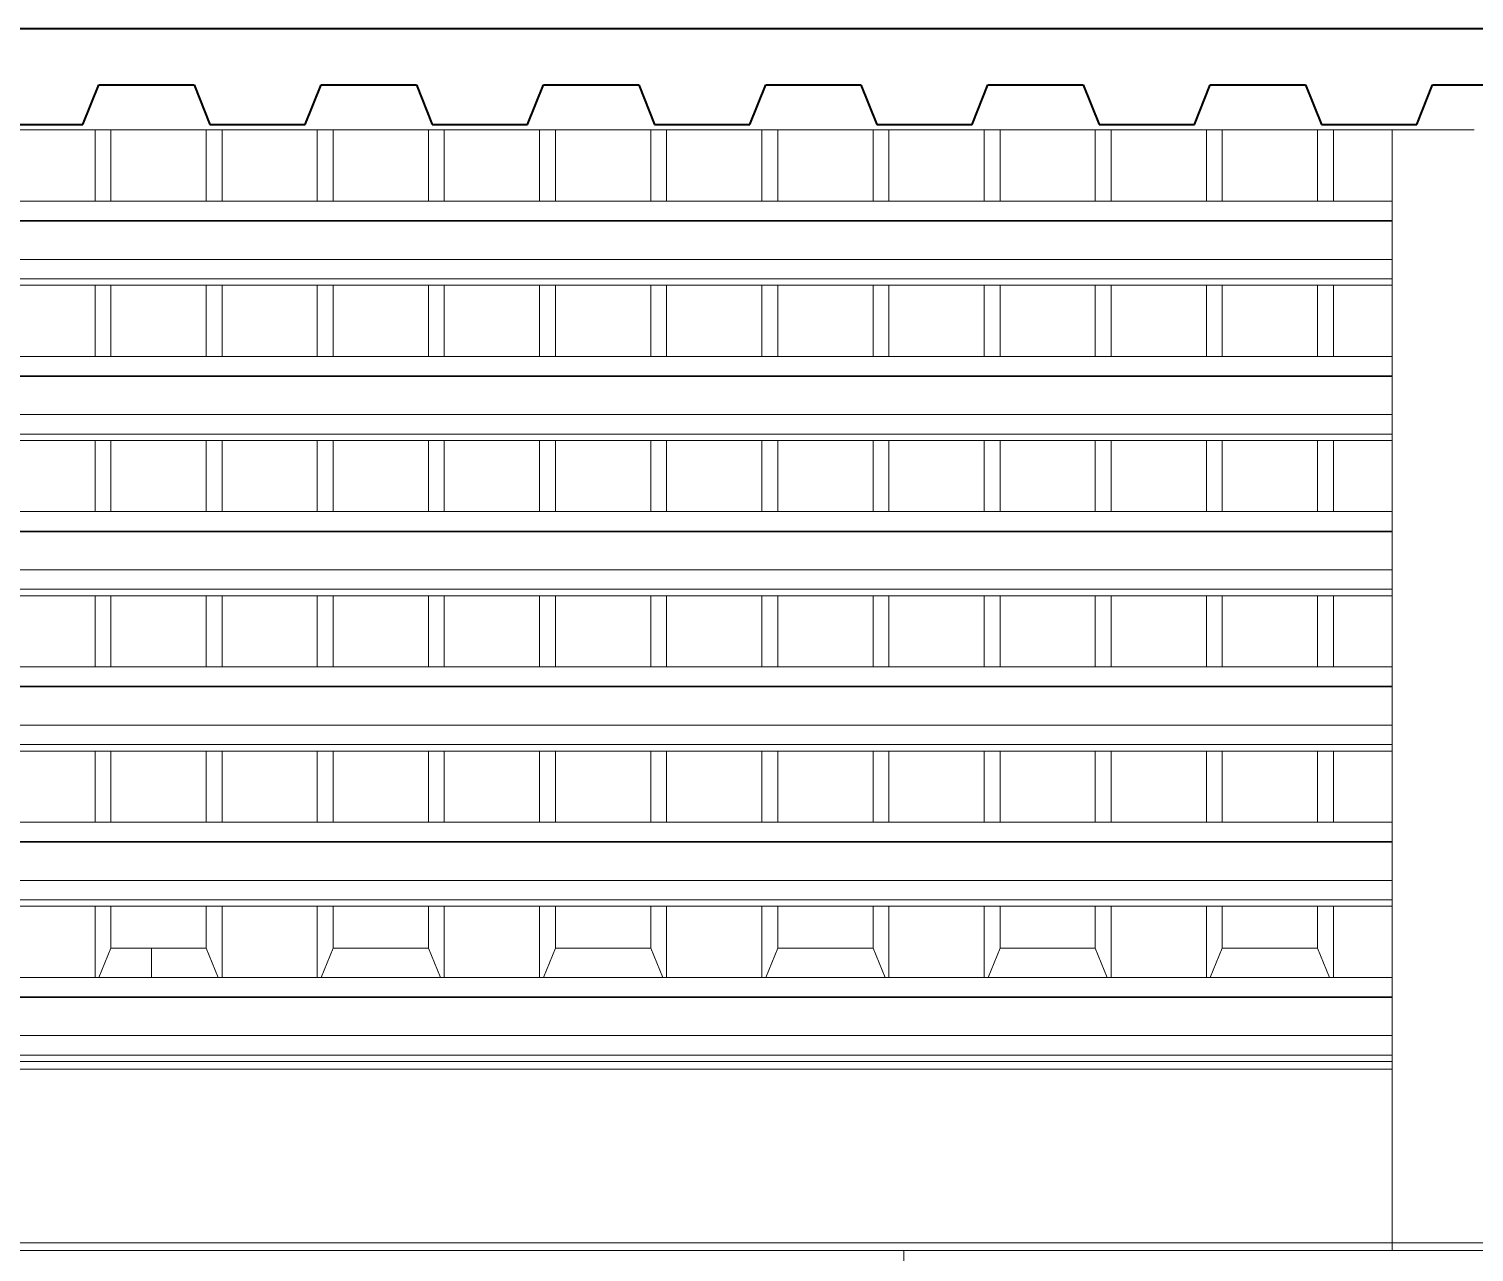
# Model space of a CAD drawing. Header units: metres. Extents: x 78 to 178, y -74 to 157.
# Drawn here: x 115.682 to 117.518, y -51.879 to -50.324 of the extents above; entities that cross this region are included whole.
import ezdxf

# ---------------------------------------------------------------- set-up
doc = ezdxf.new("R2010")
doc.units = ezdxf.units.M
doc.layers.add('01_Fina', color=252, linetype='Continuous', lineweight=15)
doc.layers.add('Cortes', color=7, linetype='Continuous', lineweight=40)

msp = doc.modelspace()

# ---------------------------------------------------------------- linework, layer by layer
at = {"layer": '01_Fina'}
for p, q in [((115.6448, -50.45284), (115.76583, -50.45284)), ((115.76583, -50.45284), (115.76583, -50.54326)), ((115.76583, -50.45284), (115.78601, -50.45284)), ((115.78601, -50.45284), (115.78601, -50.54326)), ((115.78601, -50.45284), (115.90704, -50.45284)), ((115.90704, -50.45284), (115.90704, -50.54326)), ((115.90704, -50.45284), (115.92721, -50.45284)), ((115.92721, -50.45284), (115.92721, -50.54326)), ((115.92721, -50.45284), (116.04825, -50.45284)), ((116.04825, -50.45284), (116.04825, -50.54326)), ((116.04825, -50.45284), (116.06842, -50.45284)), ((116.06842, -50.45284), (116.06842, -50.54326)), ((116.06842, -50.45284), (116.18945, -50.45284)), ((116.18945, -50.45284), (116.18945, -50.54326)), ((116.18945, -50.45284), (116.20963, -50.45284)), ((116.20963, -50.45284), (116.20963, -50.54326)), ((116.20963, -50.45284), (116.33066, -50.45284)), ((116.33066, -50.45284), (116.33066, -50.54326)), ((116.33066, -50.45284), (116.35083, -50.45284)), ((116.35083, -50.45284), (116.35083, -50.54326)), ((116.35083, -50.45284), (116.47187, -50.45284)), ((116.47187, -50.45284), (116.47187, -50.54326)), ((116.47187, -50.45284), (116.49204, -50.45284)), ((116.49204, -50.45284), (116.49204, -50.54326)), ((116.49204, -50.45284), (116.61307, -50.45284)), ((116.61307, -50.45284), (116.61307, -50.54326)), ((116.61307, -50.45284), (116.63325, -50.45284)), ((116.63325, -50.45284), (116.63325, -50.54326)), ((116.63325, -50.45284), (116.75428, -50.45284)), ((116.75428, -50.45284), (116.75428, -50.54326)), ((116.75428, -50.45284), (116.77445, -50.45284)), ((116.77445, -50.45284), (116.77445, -50.54326)), ((116.77445, -50.45284), (116.89549, -50.45284)), ((116.89549, -50.45284), (116.89549, -50.54326)), ((116.89549, -50.45284), (116.91566, -50.45284)), ((116.91566, -50.45284), (116.91566, -50.54326)), ((116.91566, -50.45284), (117.0367, -50.45284)), ((117.0367, -50.45284), (117.0367, -50.54326)), ((117.0367, -50.45284), (117.05687, -50.45284)), ((117.05687, -50.45284), (117.05687, -50.54326)), ((117.05687, -50.45284), (117.1779, -50.45284)), ((117.1779, -50.45284), (117.1779, -50.54326)), ((117.1779, -50.45284), (117.19807, -50.45284)), ((117.19807, -50.45284), (117.19807, -50.54326)), ((117.19807, -50.45284), (117.31911, -50.45284)), ((117.31911, -50.45284), (117.31911, -50.54326)), ((117.31911, -50.45284), (117.33928, -50.45284)), ((117.33928, -50.45284), (117.33928, -50.54326)), ((117.33928, -50.45284), (117.41404, -50.45284)), ((117.41404, -50.54326), (117.41404, -50.45284)), ((117.41404, -50.45284), (117.51795, -50.45284)), ((115.6448, -50.54326), (115.76583, -50.54326)), ((115.76583, -50.54326), (115.78601, -50.54326)), ((115.78601, -50.54326), (115.90704, -50.54326)), ((115.90704, -50.54326), (115.92721, -50.54326)), ((115.92721, -50.54326), (116.04825, -50.54326)), ((116.04825, -50.54326), (116.06842, -50.54326)), ((116.06842, -50.54326), (116.18945, -50.54326)), ((116.18945, -50.54326), (116.20963, -50.54326)), ((116.20963, -50.54326), (116.33066, -50.54326)), ((116.33066, -50.54326), (116.35083, -50.54326)), ((116.35083, -50.54326), (116.47187, -50.54326)), ((116.47187, -50.54326), (116.49204, -50.54326)), ((116.49204, -50.54326), (116.61307, -50.54326)), ((116.61307, -50.54326), (116.63325, -50.54326)), ((116.63325, -50.54326), (116.75428, -50.54326)), ((116.75428, -50.54326), (116.77445, -50.54326)), ((116.77445, -50.54326), (116.89549, -50.54326)), ((116.89549, -50.54326), (116.91566, -50.54326)), ((116.91566, -50.54326), (117.0367, -50.54326)), ((117.0367, -50.54326), (117.05687, -50.54326)), ((117.05687, -50.54326), (117.1779, -50.54326)), ((117.1779, -50.54326), (117.19807, -50.54326)), ((117.19807, -50.54326), (117.31911, -50.54326)), ((117.31911, -50.54326), (117.33928, -50.54326)), ((117.33928, -50.54326), (117.41404, -50.54326)), ((117.41404, -50.56792), (117.41404, -50.54326)), ((113.87404, -50.56792), (117.41404, -50.56792)), ((113.87404, -50.56874), (117.41404, -50.56874)), ((117.41404, -50.56874), (117.41404, -50.56792)), ((117.41404, -50.61724), (117.41404, -50.56874)), ((113.87404, -50.61724), (117.41404, -50.61724)), ((117.41404, -50.6419), (117.41404, -50.61724)), ((113.87404, -50.6419), (117.41404, -50.6419)), ((115.6448, -50.65012), (115.76583, -50.65012)), ((115.76583, -50.65012), (115.76583, -50.74054)), ((115.76583, -50.65012), (115.78601, -50.65012)), ((115.78601, -50.65012), (115.78601, -50.74054)), ((115.78601, -50.65012), (115.90704, -50.65012)), ((115.90704, -50.65012), (115.90704, -50.74054)), ((115.90704, -50.65012), (115.92721, -50.65012)), ((115.92721, -50.65012), (115.92721, -50.74054)), ((115.92721, -50.65012), (116.04825, -50.65012)), ((116.04825, -50.65012), (116.04825, -50.74054)), ((116.04825, -50.65012), (116.06842, -50.65012)), ((116.06842, -50.65012), (116.06842, -50.74054)), ((116.06842, -50.65012), (116.18945, -50.65012)), ((116.18945, -50.65012), (116.18945, -50.74054)), ((116.18945, -50.65012), (116.20963, -50.65012)), ((116.20963, -50.65012), (116.20963, -50.74054)), ((116.20963, -50.65012), (116.33066, -50.65012)), ((116.33066, -50.65012), (116.33066, -50.74054)), ((116.33066, -50.65012), (116.35083, -50.65012)), ((116.35083, -50.65012), (116.35083, -50.74054)), ((116.35083, -50.65012), (116.47187, -50.65012)), ((116.47187, -50.65012), (116.47187, -50.74054)), ((116.47187, -50.65012), (116.49204, -50.65012)), ((116.49204, -50.65012), (116.49204, -50.74054)), ((116.49204, -50.65012), (116.61307, -50.65012)), ((116.61307, -50.65012), (116.61307, -50.74054)), ((116.61307, -50.65012), (116.63325, -50.65012)), ((116.63325, -50.65012), (116.63325, -50.74054)), ((116.63325, -50.65012), (116.75428, -50.65012)), ((116.75428, -50.65012), (116.75428, -50.74054)), ((116.75428, -50.65012), (116.77445, -50.65012)), ((116.77445, -50.65012), (116.77445, -50.74054)), ((116.77445, -50.65012), (116.89549, -50.65012)), ((116.89549, -50.65012), (116.89549, -50.74054)), ((116.89549, -50.65012), (116.91566, -50.65012)), ((116.91566, -50.65012), (116.91566, -50.74054)), ((116.91566, -50.65012), (117.0367, -50.65012)), ((117.0367, -50.65012), (117.0367, -50.74054)), ((117.0367, -50.65012), (117.05687, -50.65012)), ((117.05687, -50.65012), (117.05687, -50.74054)), ((117.05687, -50.65012), (117.1779, -50.65012)), ((117.1779, -50.65012), (117.1779, -50.74054)), ((117.1779, -50.65012), (117.19807, -50.65012)), ((117.19807, -50.65012), (117.19807, -50.74054)), ((117.19807, -50.65012), (117.31911, -50.65012)), ((117.31911, -50.65012), (117.31911, -50.74054)), ((117.31911, -50.65012), (117.33928, -50.65012)), ((117.33928, -50.65012), (117.33928, -50.74054)), ((117.33928, -50.65012), (117.41404, -50.65012)), ((117.41404, -50.65012), (117.41404, -50.6419)), ((117.41404, -50.74054), (117.41404, -50.65012)), ((115.6448, -50.74054), (115.76583, -50.74054)), ((115.76583, -50.74054), (115.78601, -50.74054)), ((115.78601, -50.74054), (115.90704, -50.74054)), ((115.90704, -50.74054), (115.92721, -50.74054)), ((115.92721, -50.74054), (116.04825, -50.74054)), ((116.04825, -50.74054), (116.06842, -50.74054)), ((116.06842, -50.74054), (116.18945, -50.74054)), ((116.18945, -50.74054), (116.20963, -50.74054)), ((116.20963, -50.74054), (116.33066, -50.74054)), ((116.33066, -50.74054), (116.35083, -50.74054)), ((116.35083, -50.74054), (116.47187, -50.74054)), ((116.47187, -50.74054), (116.49204, -50.74054)), ((116.49204, -50.74054), (116.61307, -50.74054)), ((116.61307, -50.74054), (116.63325, -50.74054)), ((116.63325, -50.74054), (116.75428, -50.74054)), ((116.75428, -50.74054), (116.77445, -50.74054)), ((116.77445, -50.74054), (116.89549, -50.74054)), ((116.89549, -50.74054), (116.91566, -50.74054)), ((116.91566, -50.74054), (117.0367, -50.74054)), ((117.0367, -50.74054), (117.05687, -50.74054)), ((117.05687, -50.74054), (117.1779, -50.74054)), ((117.1779, -50.74054), (117.19807, -50.74054)), ((117.19807, -50.74054), (117.31911, -50.74054)), ((117.31911, -50.74054), (117.33928, -50.74054)), ((117.33928, -50.74054), (117.41404, -50.74054)), ((117.41404, -50.7652), (117.41404, -50.74054)), ((113.87404, -50.7652), (117.41404, -50.7652)), ((113.87404, -50.76602), (117.41404, -50.76602)), ((117.41404, -50.76602), (117.41404, -50.7652)), ((117.41404, -50.81452), (117.41404, -50.76602)), ((113.87404, -50.81452), (117.41404, -50.81452)), ((117.41404, -50.83918), (117.41404, -50.81452)), ((113.87404, -50.83918), (117.41404, -50.83918)), ((117.41404, -50.8474), (117.41404, -50.83918)), ((115.6448, -50.8474), (115.76583, -50.8474)), ((115.76583, -50.8474), (115.76583, -50.93782)), ((115.76583, -50.8474), (115.78601, -50.8474)), ((115.78601, -50.8474), (115.78601, -50.93782)), ((115.78601, -50.8474), (115.90704, -50.8474)), ((115.90704, -50.8474), (115.90704, -50.93782)), ((115.90704, -50.8474), (115.92721, -50.8474)), ((115.92721, -50.8474), (115.92721, -50.93782)), ((115.92721, -50.8474), (116.04825, -50.8474)), ((116.04825, -50.8474), (116.04825, -50.93782)), ((116.04825, -50.8474), (116.06842, -50.8474)), ((116.06842, -50.8474), (116.06842, -50.93782)), ((116.06842, -50.8474), (116.18945, -50.8474)), ((116.18945, -50.8474), (116.18945, -50.93782)), ((116.18945, -50.8474), (116.20963, -50.8474)), ((116.20963, -50.8474), (116.20963, -50.93782)), ((116.20963, -50.8474), (116.33066, -50.8474)), ((116.33066, -50.8474), (116.33066, -50.93782)), ((116.33066, -50.8474), (116.35083, -50.8474)), ((116.35083, -50.8474), (116.35083, -50.93782)), ((116.35083, -50.8474), (116.47187, -50.8474)), ((116.47187, -50.8474), (116.47187, -50.93782)), ((116.47187, -50.8474), (116.49204, -50.8474)), ((116.49204, -50.8474), (116.49204, -50.93782)), ((116.49204, -50.8474), (116.61307, -50.8474)), ((116.61307, -50.8474), (116.61307, -50.93782)), ((116.61307, -50.8474), (116.63325, -50.8474)), ((116.63325, -50.8474), (116.63325, -50.93782)), ((116.63325, -50.8474), (116.75428, -50.8474)), ((116.75428, -50.8474), (116.75428, -50.93782)), ((116.75428, -50.8474), (116.77445, -50.8474)), ((116.77445, -50.8474), (116.77445, -50.93782)), ((116.77445, -50.8474), (116.89549, -50.8474)), ((116.89549, -50.8474), (116.89549, -50.93782)), ((116.89549, -50.8474), (116.91566, -50.8474)), ((116.91566, -50.8474), (116.91566, -50.93782)), ((116.91566, -50.8474), (117.0367, -50.8474)), ((117.0367, -50.8474), (117.0367, -50.93782)), ((117.0367, -50.8474), (117.05687, -50.8474)), ((117.05687, -50.8474), (117.05687, -50.93782)), ((117.05687, -50.8474), (117.1779, -50.8474)), ((117.1779, -50.8474), (117.1779, -50.93782)), ((117.1779, -50.8474), (117.19807, -50.8474)), ((117.19807, -50.8474), (117.19807, -50.93782)), ((117.19807, -50.8474), (117.31911, -50.8474)), ((117.31911, -50.8474), (117.31911, -50.93782)), ((117.31911, -50.8474), (117.33928, -50.8474)), ((117.33928, -50.8474), (117.33928, -50.93782)), ((117.33928, -50.8474), (117.41404, -50.8474)), ((117.41404, -50.93782), (117.41404, -50.8474)), ((115.6448, -50.93782), (115.76583, -50.93782)), ((115.76583, -50.93782), (115.78601, -50.93782)), ((115.78601, -50.93782), (115.90704, -50.93782)), ((115.90704, -50.93782), (115.92721, -50.93782)), ((115.92721, -50.93782), (116.04825, -50.93782)), ((116.04825, -50.93782), (116.06842, -50.93782)), ((116.06842, -50.93782), (116.18945, -50.93782)), ((116.18945, -50.93782), (116.20963, -50.93782)), ((116.20963, -50.93782), (116.33066, -50.93782)), ((116.33066, -50.93782), (116.35083, -50.93782)), ((116.35083, -50.93782), (116.47187, -50.93782)), ((116.47187, -50.93782), (116.49204, -50.93782)), ((116.49204, -50.93782), (116.61307, -50.93782)), ((116.61307, -50.93782), (116.63325, -50.93782)), ((116.63325, -50.93782), (116.75428, -50.93782)), ((116.75428, -50.93782), (116.77445, -50.93782)), ((116.77445, -50.93782), (116.89549, -50.93782)), ((116.89549, -50.93782), (116.91566, -50.93782)), ((116.91566, -50.93782), (117.0367, -50.93782)), ((117.0367, -50.93782), (117.05687, -50.93782)), ((117.05687, -50.93782), (117.1779, -50.93782)), ((117.1779, -50.93782), (117.19807, -50.93782)), ((117.19807, -50.93782), (117.31911, -50.93782)), ((117.31911, -50.93782), (117.33928, -50.93782)), ((117.33928, -50.93782), (117.41404, -50.93782)), ((117.41404, -50.96248), (117.41404, -50.93782)), ((113.87404, -50.96248), (117.41404, -50.96248)), ((113.87404, -50.9633), (117.41404, -50.9633)), ((117.41404, -50.9633), (117.41404, -50.96248)), ((117.41404, -51.0118), (117.41404, -50.9633)), ((113.87404, -51.0118), (117.41404, -51.0118)), ((117.41404, -51.03646), (117.41404, -51.0118)), ((113.87404, -51.03646), (117.41404, -51.03646)), ((117.41404, -51.04468), (117.41404, -51.03646)), ((115.6448, -51.04468), (115.76583, -51.04468)), ((115.76583, -51.04468), (115.76583, -51.1351)), ((115.76583, -51.04468), (115.78601, -51.04468)), ((115.78601, -51.04468), (115.78601, -51.1351)), ((115.78601, -51.04468), (115.90704, -51.04468)), ((115.90704, -51.04468), (115.90704, -51.1351)), ((115.90704, -51.04468), (115.92721, -51.04468)), ((115.92721, -51.04468), (115.92721, -51.1351)), ((115.92721, -51.04468), (116.04825, -51.04468)), ((116.04825, -51.04468), (116.04825, -51.1351)), ((116.04825, -51.04468), (116.06842, -51.04468)), ((116.06842, -51.04468), (116.06842, -51.1351)), ((116.06842, -51.04468), (116.18945, -51.04468)), ((116.18945, -51.04468), (116.18945, -51.1351)), ((116.18945, -51.04468), (116.20963, -51.04468)), ((116.20963, -51.04468), (116.20963, -51.1351)), ((116.20963, -51.04468), (116.33066, -51.04468)), ((116.33066, -51.04468), (116.33066, -51.1351)), ((116.33066, -51.04468), (116.35083, -51.04468)), ((116.35083, -51.04468), (116.35083, -51.1351)), ((116.35083, -51.04468), (116.47187, -51.04468)), ((116.47187, -51.04468), (116.47187, -51.1351)), ((116.47187, -51.04468), (116.49204, -51.04468)), ((116.49204, -51.04468), (116.49204, -51.1351)), ((116.49204, -51.04468), (116.61307, -51.04468)), ((116.61307, -51.04468), (116.61307, -51.1351)), ((116.61307, -51.04468), (116.63325, -51.04468)), ((116.63325, -51.04468), (116.63325, -51.1351)), ((116.63325, -51.04468), (116.75428, -51.04468)), ((116.75428, -51.04468), (116.75428, -51.1351)), ((116.75428, -51.04468), (116.77445, -51.04468)), ((116.77445, -51.04468), (116.77445, -51.1351)), ((116.77445, -51.04468), (116.89549, -51.04468)), ((116.89549, -51.04468), (116.89549, -51.1351)), ((116.89549, -51.04468), (116.91566, -51.04468)), ((116.91566, -51.04468), (116.91566, -51.1351)), ((116.91566, -51.04468), (117.0367, -51.04468)), ((117.0367, -51.04468), (117.0367, -51.1351)), ((117.0367, -51.04468), (117.05687, -51.04468)), ((117.05687, -51.04468), (117.05687, -51.1351)), ((117.05687, -51.04468), (117.1779, -51.04468)), ((117.1779, -51.04468), (117.1779, -51.1351)), ((117.1779, -51.04468), (117.19807, -51.04468)), ((117.19807, -51.04468), (117.19807, -51.1351)), ((117.19807, -51.04468), (117.31911, -51.04468)), ((117.31911, -51.04468), (117.31911, -51.1351)), ((117.31911, -51.04468), (117.33928, -51.04468)), ((117.33928, -51.04468), (117.33928, -51.1351)), ((117.33928, -51.04468), (117.41404, -51.04468)), ((117.41404, -51.1351), (117.41404, -51.04468)), ((115.6448, -51.1351), (115.76583, -51.1351)), ((115.76583, -51.1351), (115.78601, -51.1351)), ((115.78601, -51.1351), (115.90704, -51.1351)), ((115.90704, -51.1351), (115.92721, -51.1351)), ((115.92721, -51.1351), (116.04825, -51.1351)), ((116.04825, -51.1351), (116.06842, -51.1351)), ((116.06842, -51.1351), (116.18945, -51.1351)), ((116.18945, -51.1351), (116.20963, -51.1351)), ((116.20963, -51.1351), (116.33066, -51.1351)), ((116.33066, -51.1351), (116.35083, -51.1351)), ((116.35083, -51.1351), (116.47187, -51.1351)), ((116.47187, -51.1351), (116.49204, -51.1351)), ((116.49204, -51.1351), (116.61307, -51.1351)), ((116.61307, -51.1351), (116.63325, -51.1351)), ((116.63325, -51.1351), (116.75428, -51.1351)), ((116.75428, -51.1351), (116.77445, -51.1351)), ((116.77445, -51.1351), (116.89549, -51.1351)), ((116.89549, -51.1351), (116.91566, -51.1351)), ((116.91566, -51.1351), (117.0367, -51.1351)), ((117.0367, -51.1351), (117.05687, -51.1351)), ((117.05687, -51.1351), (117.1779, -51.1351)), ((117.1779, -51.1351), (117.19807, -51.1351)), ((117.19807, -51.1351), (117.31911, -51.1351)), ((117.31911, -51.1351), (117.33928, -51.1351)), ((117.33928, -51.1351), (117.41404, -51.1351)), ((117.41404, -51.15976), (117.41404, -51.1351)), ((113.87404, -51.15976), (117.41404, -51.15976)), ((113.87404, -51.16058), (117.41404, -51.16058)), ((117.41404, -51.16058), (117.41404, -51.15976)), ((117.41404, -51.20908), (117.41404, -51.16058)), ((113.87404, -51.20908), (117.41404, -51.20908)), ((117.41404, -51.23374), (117.41404, -51.20908)), ((113.87404, -51.23374), (117.41404, -51.23374)), ((115.6448, -51.24196), (115.76583, -51.24196)), ((115.76583, -51.24196), (115.76583, -51.33238)), ((115.76583, -51.24196), (115.78601, -51.24196)), ((115.78601, -51.24196), (115.78601, -51.33238)), ((115.78601, -51.24196), (115.90704, -51.24196)), ((115.90704, -51.24196), (115.90704, -51.33238)), ((115.90704, -51.24196), (115.92721, -51.24196)), ((115.92721, -51.24196), (115.92721, -51.33238)), ((115.92721, -51.24196), (116.04825, -51.24196)), ((116.04825, -51.24196), (116.04825, -51.33238)), ((116.04825, -51.24196), (116.06842, -51.24196)), ((116.06842, -51.24196), (116.06842, -51.33238)), ((116.06842, -51.24196), (116.18945, -51.24196)), ((116.18945, -51.24196), (116.18945, -51.33238)), ((116.18945, -51.24196), (116.20963, -51.24196)), ((116.20963, -51.24196), (116.20963, -51.33238)), ((116.20963, -51.24196), (116.33066, -51.24196)), ((116.33066, -51.24196), (116.33066, -51.33238)), ((116.33066, -51.24196), (116.35083, -51.24196)), ((116.35083, -51.24196), (116.35083, -51.33238)), ((116.35083, -51.24196), (116.47187, -51.24196)), ((116.47187, -51.24196), (116.47187, -51.33238)), ((116.47187, -51.24196), (116.49204, -51.24196)), ((116.49204, -51.24196), (116.49204, -51.33238)), ((116.49204, -51.24196), (116.61307, -51.24196)), ((116.61307, -51.24196), (116.61307, -51.33238)), ((116.61307, -51.24196), (116.63325, -51.24196)), ((116.63325, -51.24196), (116.63325, -51.33238)), ((116.63325, -51.24196), (116.75428, -51.24196)), ((116.75428, -51.24196), (116.75428, -51.33238)), ((116.75428, -51.24196), (116.77445, -51.24196)), ((116.77445, -51.24196), (116.77445, -51.33238)), ((116.77445, -51.24196), (116.89549, -51.24196)), ((116.89549, -51.24196), (116.89549, -51.33238)), ((116.89549, -51.24196), (116.91566, -51.24196)), ((116.91566, -51.24196), (116.91566, -51.33238)), ((116.91566, -51.24196), (117.0367, -51.24196)), ((117.0367, -51.24196), (117.0367, -51.33238)), ((117.0367, -51.24196), (117.05687, -51.24196)), ((117.05687, -51.24196), (117.05687, -51.33238)), ((117.05687, -51.24196), (117.1779, -51.24196)), ((117.1779, -51.24196), (117.1779, -51.33238)), ((117.1779, -51.24196), (117.19807, -51.24196)), ((117.19807, -51.24196), (117.19807, -51.33238)), ((117.19807, -51.24196), (117.31911, -51.24196)), ((117.31911, -51.24196), (117.31911, -51.33238)), ((117.31911, -51.24196), (117.33928, -51.24196)), ((117.33928, -51.24196), (117.33928, -51.33238)), ((117.33928, -51.24196), (117.41404, -51.24196)), ((117.41404, -51.24196), (117.41404, -51.23374)), ((117.41404, -51.33238), (117.41404, -51.24196)), ((115.6448, -51.33238), (115.76583, -51.33238)), ((115.76583, -51.33238), (115.78601, -51.33238)), ((115.78601, -51.33238), (115.90704, -51.33238)), ((115.90704, -51.33238), (115.92721, -51.33238)), ((115.92721, -51.33238), (116.04825, -51.33238)), ((116.04825, -51.33238), (116.06842, -51.33238)), ((116.06842, -51.33238), (116.18945, -51.33238)), ((116.18945, -51.33238), (116.20963, -51.33238)), ((116.20963, -51.33238), (116.33066, -51.33238)), ((116.33066, -51.33238), (116.35083, -51.33238)), ((116.35083, -51.33238), (116.47187, -51.33238)), ((116.47187, -51.33238), (116.49204, -51.33238)), ((116.49204, -51.33238), (116.61307, -51.33238)), ((116.61307, -51.33238), (116.63325, -51.33238)), ((116.63325, -51.33238), (116.75428, -51.33238)), ((116.75428, -51.33238), (116.77445, -51.33238)), ((116.77445, -51.33238), (116.89549, -51.33238)), ((116.89549, -51.33238), (116.91566, -51.33238)), ((116.91566, -51.33238), (117.0367, -51.33238)), ((117.0367, -51.33238), (117.05687, -51.33238)), ((117.05687, -51.33238), (117.1779, -51.33238)), ((117.1779, -51.33238), (117.19807, -51.33238)), ((117.19807, -51.33238), (117.31911, -51.33238)), ((117.31911, -51.33238), (117.33928, -51.33238)), ((117.33928, -51.33238), (117.41404, -51.33238)), ((117.41404, -51.35704), (117.41404, -51.33238)), ((113.87404, -51.35704), (117.41404, -51.35704)), ((113.87404, -51.35786), (117.41404, -51.35786)), ((117.41404, -51.35786), (117.41404, -51.35704)), ((117.41404, -51.40636), (117.41404, -51.35786)), ((113.87404, -51.40636), (117.41404, -51.40636)), ((117.41404, -51.43102), (117.41404, -51.40636)), ((113.87404, -51.43102), (117.41404, -51.43102)), ((115.6448, -51.43924), (115.76583, -51.43924)), ((115.76583, -51.43924), (115.76583, -51.52966)), ((115.76583, -51.43924), (115.78601, -51.43924)), ((115.78601, -51.43924), (115.78601, -51.49237)), ((115.78601, -51.43924), (115.90704, -51.43924)), ((115.90704, -51.43924), (115.90704, -51.49237)), ((115.90704, -51.43924), (115.92721, -51.43924)), ((115.92721, -51.43924), (115.92721, -51.52966)), ((115.92721, -51.43924), (116.04825, -51.43924)), ((116.04825, -51.43924), (116.04825, -51.52966)), ((116.04825, -51.43924), (116.06842, -51.43924)), ((116.06842, -51.43924), (116.06842, -51.49237)), ((116.06842, -51.43924), (116.18945, -51.43924)), ((116.18945, -51.43924), (116.18945, -51.49237)), ((116.18945, -51.43924), (116.20963, -51.43924)), ((116.20963, -51.43924), (116.20963, -51.52966)), ((116.20963, -51.43924), (116.33066, -51.43924)), ((116.33066, -51.43924), (116.33066, -51.52966)), ((116.33066, -51.43924), (116.35083, -51.43924)), ((116.35083, -51.43924), (116.35083, -51.49237)), ((116.35083, -51.43924), (116.47187, -51.43924)), ((116.47187, -51.43924), (116.47187, -51.49237)), ((116.47187, -51.43924), (116.49204, -51.43924)), ((116.49204, -51.43924), (116.49204, -51.52966)), ((116.49204, -51.43924), (116.61307, -51.43924)), ((116.61307, -51.43924), (116.61307, -51.52966)), ((116.61307, -51.43924), (116.63325, -51.43924)), ((116.63325, -51.43924), (116.63325, -51.49237)), ((116.63325, -51.43924), (116.75428, -51.43924)), ((116.75428, -51.43924), (116.75428, -51.49237)), ((116.75428, -51.43924), (116.77445, -51.43924)), ((116.77445, -51.43924), (116.77445, -51.52966)), ((116.77445, -51.43924), (116.89549, -51.43924)), ((116.89549, -51.43924), (116.89549, -51.52966)), ((116.89549, -51.43924), (116.91566, -51.43924)), ((116.91566, -51.43924), (116.91566, -51.49237)), ((116.91566, -51.43924), (117.0367, -51.43924)), ((117.0367, -51.43924), (117.0367, -51.49237)), ((117.0367, -51.43924), (117.05687, -51.43924)), ((117.05687, -51.43924), (117.05687, -51.52966)), ((117.05687, -51.43924), (117.1779, -51.43924)), ((117.1779, -51.43924), (117.1779, -51.52966)), ((117.1779, -51.43924), (117.19807, -51.43924)), ((117.19807, -51.43924), (117.19807, -51.49237)), ((117.19807, -51.43924), (117.31911, -51.43924)), ((117.31911, -51.43924), (117.31911, -51.49237)), ((117.31911, -51.43924), (117.33928, -51.43924)), ((117.33928, -51.43924), (117.33928, -51.52966)), ((117.33928, -51.43924), (117.41404, -51.43924)), ((117.41404, -51.43924), (117.41404, -51.43102)), ((117.41404, -51.52966), (117.41404, -51.43924)), ((115.78601, -51.49237), (115.77076, -51.52966)), ((115.83741, -51.49237), (115.78601, -51.49237)), ((115.83741, -51.49237), (115.83741, -51.52966)), ((115.90704, -51.49237), (115.83741, -51.49237)), ((115.92229, -51.52966), (115.90704, -51.49237)), ((116.06842, -51.49237), (116.05317, -51.52966)), ((116.18945, -51.49237), (116.06842, -51.49237)), ((116.2047, -51.52966), (116.18945, -51.49237)), ((116.35083, -51.49237), (116.33558, -51.52966)), ((116.47187, -51.49237), (116.35083, -51.49237)), ((116.48712, -51.52966), (116.47187, -51.49237)), ((116.63325, -51.49237), (116.618, -51.52966)), ((116.75428, -51.49237), (116.63325, -51.49237)), ((116.76953, -51.52966), (116.75428, -51.49237)), ((116.91566, -51.49237), (116.90041, -51.52966)), ((117.0367, -51.49237), (116.91566, -51.49237)), ((117.0367, -51.49237), (117.05195, -51.52966)), ((117.19807, -51.49237), (117.18283, -51.52966)), ((117.31911, -51.49237), (117.19807, -51.49237)), ((117.33436, -51.52966), (117.31911, -51.49237)), ((115.6448, -51.52966), (115.76583, -51.52966)), ((115.76583, -51.52966), (115.77076, -51.52966)), ((115.77076, -51.52966), (115.83741, -51.52966)), ((115.83741, -51.52966), (115.92229, -51.52966)), ((115.92229, -51.52966), (115.92721, -51.52966)), ((115.92721, -51.52966), (116.04825, -51.52966)), ((116.04825, -51.52966), (116.05317, -51.52966)), ((116.05317, -51.52966), (116.2047, -51.52966)), ((116.2047, -51.52966), (116.20963, -51.52966)), ((116.20963, -51.52966), (116.33066, -51.52966)), ((116.33066, -51.52966), (116.33558, -51.52966)), ((116.33558, -51.52966), (116.48712, -51.52966)), ((116.48712, -51.52966), (116.49204, -51.52966)), ((116.49204, -51.52966), (116.61307, -51.52966)), ((116.61307, -51.52966), (116.618, -51.52966)), ((116.618, -51.52966), (116.76953, -51.52966)), ((116.76953, -51.52966), (116.77445, -51.52966)), ((116.77445, -51.52966), (116.89549, -51.52966)), ((116.89549, -51.52966), (116.90041, -51.52966)), ((116.90041, -51.52966), (117.05195, -51.52966)), ((117.05195, -51.52966), (117.05687, -51.52966)), ((117.05687, -51.52966), (117.1779, -51.52966)), ((117.1779, -51.52966), (117.18283, -51.52966)), ((117.18283, -51.52966), (117.33436, -51.52966)), ((117.33436, -51.52966), (117.33928, -51.52966)), ((117.33928, -51.52966), (117.41404, -51.52966)), ((117.41404, -51.55432), (117.41404, -51.52966)), ((113.87404, -51.55432), (117.41404, -51.55432)), ((113.87404, -51.55514), (117.41404, -51.55514)), ((117.41404, -51.55514), (117.41404, -51.55432)), ((117.41404, -51.60364), (117.41404, -51.55514)), ((113.87404, -51.60364), (117.41404, -51.60364)), ((117.41404, -51.6283), (117.41404, -51.60364)), ((113.87404, -51.6283), (117.41404, -51.6283)), ((117.41404, -51.63651), (117.41404, -51.6283)), ((117.41404, -51.63651), (113.87404, -51.63651)), ((117.41404, -51.64631), (113.87404, -51.64631)), ((117.41404, -51.64631), (117.41404, -51.63651)), ((117.41404, -51.86671), (117.41404, -51.64631)), ((117.60795, -51.86671), (113.87404, -51.86671)), ((117.41404, -51.87651), (117.41404, -51.86671)), ((117.60795, -51.87651), (113.87404, -51.87651)), ((116.79327, -51.87651), (116.79327, -51.97651))]:
    msp.add_line(p, q, dxfattribs=at)
at = {"layer": 'Cortes'}
for p, q in [((117.60638, -50.32441), (114.49982, -50.32441)), ((115.75051, -50.44606), (115.77069, -50.39537)), ((115.77069, -50.39537), (115.89172, -50.39537)), ((115.89172, -50.39537), (115.91189, -50.44606)), ((116.03293, -50.44606), (116.0531, -50.39537)), ((116.0531, -50.39537), (116.17414, -50.39537)), ((116.17414, -50.39537), (116.19431, -50.44606)), ((116.31534, -50.44606), (116.33551, -50.39537)), ((116.33551, -50.39537), (116.45655, -50.39537)), ((116.45655, -50.39537), (116.47672, -50.44606)), ((116.59776, -50.44606), (116.61793, -50.39537)), ((116.61793, -50.39537), (116.73896, -50.39537)), ((116.73896, -50.39537), (116.75914, -50.44606)), ((116.88017, -50.44606), (116.90034, -50.39537)), ((116.90034, -50.39537), (117.02138, -50.39537)), ((117.02138, -50.39537), (117.04155, -50.44606)), ((117.16258, -50.44606), (117.18276, -50.39537)), ((117.18276, -50.39537), (117.30379, -50.39537)), ((117.30379, -50.39537), (117.32396, -50.44606)), ((117.445, -50.44606), (117.46517, -50.39537)), ((117.46517, -50.39537), (117.5862, -50.39537)), ((115.62948, -50.44606), (115.75051, -50.44606)), ((115.91189, -50.44606), (116.03293, -50.44606)), ((116.19431, -50.44606), (116.31534, -50.44606)), ((116.47672, -50.44606), (116.59776, -50.44606)), ((116.75914, -50.44606), (116.88017, -50.44606)), ((117.04155, -50.44606), (117.16258, -50.44606)), ((117.32396, -50.44606), (117.445, -50.44606))]:
    msp.add_line(p, q, dxfattribs=at)

doc.saveas('drawing.dxf')
